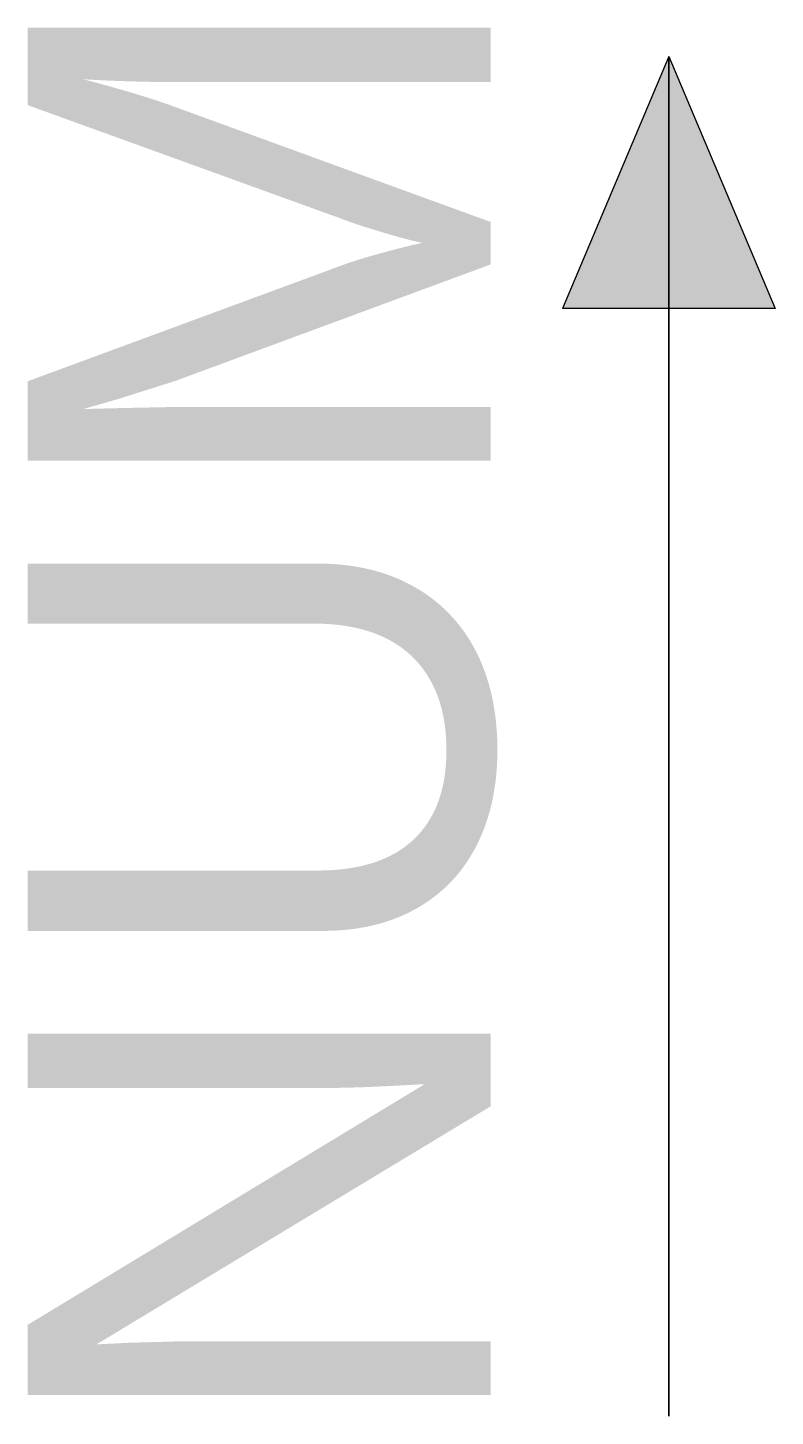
# Model space of a CAD drawing. Header units: metres. Extents: x -2.08 to 0.34, y -4.4 to 0.09.
import ezdxf
from ezdxf.enums import TextEntityAlignment as Align

# ---------------------------------------------------------------- set-up
doc = ezdxf.new("R2010")
doc.units = ezdxf.units.M
doc.styles.add('arial', font='ARIAL.TTF')

msp = doc.modelspace()

# ---------------------------------------------------------------- hatches: boundary and pattern name
h = msp.add_hatch(color=256)
h.paths.add_polyline_path([(0, -0.8164), (0.3443, -0.8164), (0, 0)])
h.paths.add_polyline_path([(-0.3443, -0.8164), (0, -0.8164), (0, 0)])

# ---------------------------------------------------------------- linework, layer by layer
for p, q in [((0, 0), (-0.3443, -0.8164)), ((0, 0), (0.3443, -0.8164)), ((0, 0), (0, -4.4035)), ((0, -4.4035), (0, 0)), ((0, 0), (0, 0)), ((0, 0), (0, -0.8164)), ((0.3443, -0.8164), (-0.3443, -0.8164))]:
    msp.add_line(p, q)

# ---------------------------------------------------------------- texts
at = {"style": 'arial'}
msp.add_attdef('NUM', text='', height=1.5, rotation=90, dxfattribs=at).set_placement((-1.327, -2.1206), align=Align.MIDDLE_CENTER)

doc.saveas('drawing.dxf')
